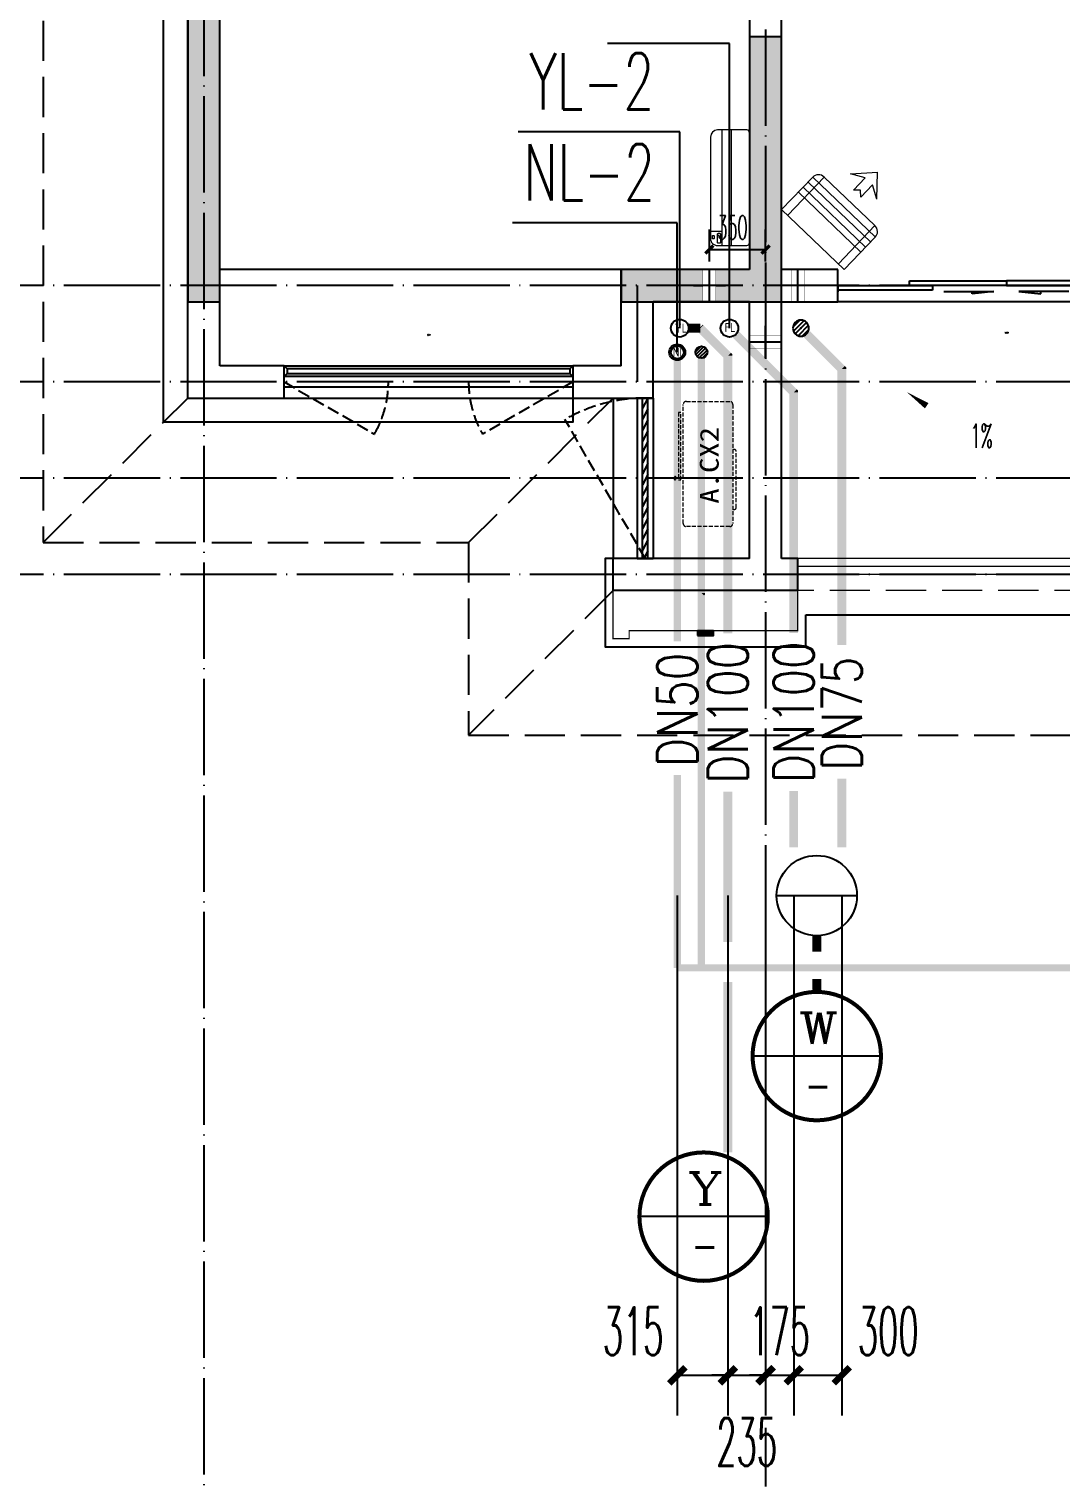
# Model space of a CAD drawing. Extents: x 27938 to 1507990, y 110129 to 923079.
# Drawn here: x 826828 to 833257, y 667017 to 676056 of the extents above; entities that cross this region are included whole.
import ezdxf
from ezdxf.enums import TextEntityAlignment as Align

# ---------------------------------------------------------------- set-up
doc = ezdxf.new("R2010")
doc.units = 0
doc.header["$LTSCALE"] = 1000
doc.header["$MEASUREMENT"] = 0
doc.linetypes.add('DASH', pattern=[0.35, 0.25, -0.1])
doc.linetypes.add('DOTE', pattern=[2.42, 2, -0.2, 0.02, -0.2])
for name, color, linetype in [('3-栏杆1', 135, 'Continuous'), ('3.5方案汇报，与郭总、侯月琴确定户型_t8$0$2020.03.04 -1安徽标准化洋房户型(UA）_t8_t8$0$看线', 154, 'Continuous'), ('COLUMN', 9, 'Continuous'), ('DIM_凝结', 150, 'Continuous'), ('DIM_废水', 31, 'Continuous'), ('DIM_污水', 2, 'Continuous'), ('DIM_雨水', 4, 'Continuous'), ('DOTE', 1, 'Continuous'), ('EQUIP_地漏', 7, 'Continuous'), ('LVTRY', 6, 'Continuous'), ('PIPE-凝结', 150, 'N'), ('PIPE-废水', 31, 'TG_F'), ('PIPE-污水', 2, 'W'), ('PIPE-雨水', 4, 'TG_Y'), ('PUB_HATCH', 8, 'Continuous'), ('PUB_TEXT', 4, 'Continuous'), ('TEXT_凝结', 7, 'Continuous'), ('TEXT_废水', 7, 'Continuous'), ('TEXT_雨水', 7, 'Continuous'), ('TWT_DIM', 3, 'Continuous'), ('VPIPE-凝结', 150, 'N'), ('VPIPE-废水', 31, 'Continuous'), ('VPIPE-雨水', 4, 'Y'), ('WALL', 9, 'Continuous'), ('WELL_污水', 2, 'Continuous'), ('WINDOW', 4, 'Continuous'), ('WINDOW_TEXT', 7, 'Continuous'), ('卫生间', 6, 'Continuous'), ('机电标识类', 1, 'Continuous'), ('看线', 251, 'Continuous'), ('立面', 73, 'Continuous'), ('铝合金', 144, 'Continuous')]:
    doc.layers.add(name, color=color, linetype=linetype)
for name, color, linetype, lineweight in [('平面-排水沟', 86, 'Continuous', 15), ('平面-栏杆', 135, 'Continuous', 15), ('平面-看线', 45, 'Continuous', 15), ('平面-空调室内机', 176, 'Continuous', 9), ('平面-空调预留孔', 173, 'Continuous', 15), ('空调', 76, 'Continuous', 13)]:
    doc.layers.add(name, color=color, linetype=linetype, lineweight=lineweight)
doc.styles.add('_TCH_DIM', font='SIMPLEX.shx', dxfattribs={"width": 0.7, "bigfont": 'GBCBIG.shx'})
doc.styles.add('_TCH_DIM_T3', font='SIMPLEX.shx', dxfattribs={"width": 0.494118, "bigfont": 'GBCBIG.shx'})
doc.styles.add('_TCH_WINDOW', font='SIMPLEX.shx', dxfattribs={"width": 0.7, "height": 3.5, "bigfont": 'GBCBIG.shx'})
doc.styles.add('_TWT_CIRCLE', font='COMPLEX', dxfattribs={"width": 1.1, "height": 3.5, "bigfont": 'HZTXT'})
doc.styles.add('_TWT_PIPEDN', font='SIMPLEX', dxfattribs={"width": 0.8, "height": 3.5, "bigfont": 'HZTXT'})
doc.styles.add('_TWT_SERIAL', font='SIMPLEX', dxfattribs={"width": 0.8, "height": 3.5, "bigfont": 'HZTXT'})
doc.styles.get("Standard").update_dxf_attribs({"font": 'gbenor.shx', "bigfont": 'gbcbig.shx'})
doc.styles.add('TG_LINETYPE', font='SIMPLEX', dxfattribs={"width": 0.8, "height": 3, "bigfont": 'HZTXT'})
doc.styles.add('黑体', font='simhei.ttf')
doc.linetypes.add('N', pattern='A,3,-0.2,["N",Standard,S=0.25,R=0,X=-0.1,Y=-0.115],-0.2', length=3.4)
doc.linetypes.add('TG_F', pattern='A,2,-0.3,["F",TG_LINETYPE,S=0.1,R=0,X=-0.23,Y=-0.15],0', length=2.3)
doc.linetypes.add('TG_Y', pattern='A,2,-0.229,["Y",TG_LINETYPE,S=0.1,R=0,X=-0.229,Y=-0.15],0', length=2.229)
doc.linetypes.add('W', pattern='A,3,-0.2,["W",Standard,S=0.25,R=0,X=-0.1,Y=-0.115],-0.2', length=3.4)
doc.linetypes.add('Y', pattern='A,3,-0.2,["Y",Standard,S=0.25,R=0,X=-0.1,Y=-0.115],-0.2', length=3.4)
doc.dimstyles.new('_TCH_ARCH&&50', dxfattribs={"dimtxt": 148.75, "dimasz": 50, "dimexe": 125, "dimexo": 150, "dimgap": 63.125, "dimtad": 1, "dimdec": 0, "dimzin": 0, "dimdsep": 46, "dimtxsty": '_TCH_DIM_T3', "dimblk": 'ARCHTICK', "dimcen": 0.09, "dimclrt": 4, "dimazin": 2, "dimtfac": 1, "dimtdec": 0, "dimtix": 1, "dimtmove": 2, "dimatfit": 3, "dimfxl": 100, "dimtolj": 1, "dimtzin": 0, "dimarcsym": 0})
doc.dimstyles.new('_TWT_ARCH&&100', dxfattribs={"dimtxt": 297.5, "dimasz": 100, "dimexe": 250, "dimexo": 300, "dimgap": 126.25, "dimtad": 1, "dimdec": 0, "dimzin": 0, "dimdsep": 46, "dimtxsty": '_TCH_DIM_T3', "dimblk": 'ARCHTICK', "dimcen": 0.09, "dimclrt": 7, "dimazin": 2, "dimtfac": 1, "dimtdec": 0, "dimtix": 1, "dimtmove": 2, "dimatfit": 3, "dimfxl": 1, "dimtolj": 1, "dimtzin": 0, "dimarcsym": 0})

# ---------------------------------------------------------------- blocks, each defined once
blk = doc.blocks.new('A$C148B7D8E')
at = {"layer": '卫生间', "color": 159, "linetype": 'DASH', "true_color": 0x22346e}
for p, q in [((-900, -900), (0, 0)), ((1750, -900), (2650, 0)), ((2650, -1200), (1750, -2100))]:
    blk.add_line(p, q, dxfattribs=at)
blk.add_lwpolyline([(9400.3, 15400), (7700, 15400), (7700, 10800), (7300, 10800), (7300, 10000), (900, 10000), (900, 9000), (-900, 9000), (-900, -900), (1750, -900), (1750, -2100), (23450, -2100), (23450, -900), (25100, -900)], dxfattribs=at)
blk = doc.blocks.new('GFDGFSDFGD')
at = {"layer": 'PUB_HATCH'}
for points in [[(420516.6, 367423.7), (420516.6, 365523.7), (420716.6, 365523.7), (420716.6, 367423.7)], [(423216.6, 365523.7), (424216.6, 365523.7), (424216.6, 367173.7), (424016.6, 367173.7), (424016.6, 365723.7), (423216.6, 365723.7)]]:
    blk.add_hatch(color=256, dxfattribs=at).paths.add_polyline_path(points)
at = {"layer": 'COLUMN', "color": 6}
for p, q in [((420516.6, 367423.7), (420516.6, 365523.7)), ((420716.6, 365523.7), (420716.6, 367423.7)), ((424216.6, 367173.7), (424016.6, 367173.7)), ((424016.6, 367173.7), (424016.6, 365723.7)), ((424216.6, 365523.7), (424216.6, 367173.7)), ((424016.6, 365723.7), (423216.6, 365723.7)), ((423216.6, 365723.7), (423216.6, 365523.7)), ((420516.6, 365523.7), (420716.6, 365523.7)), ((423216.6, 365523.7), (424216.6, 365523.7))]:
    blk.add_line(p, q, dxfattribs=at)
blk = doc.blocks.new('A$C001338C2')
for p, q in [((0, 249), (0, 22)), ((845, 304), (55, 304)), ((109, 215), (109, 304)), ((900, 22), (900, 249)), ((22, 0), (878, 0))]:
    blk.add_line(p, q)
at = {"lineweight": 5}
for p, q in [((900, 215), (0, 215)), ((900, 143), (0, 143))]:
    blk.add_line(p, q, dxfattribs=at)
for points in [[(89, 226), (22, 226, -0.414214), (17, 232), (17, 243, -0.414214), (22, 249), (89, 249, -0.414214), (95, 243), (95, 232, -0.414214)], [(73, 275), (57, 275, -0.414214), (51, 281), (51, 283, -0.414214), (57, 289), (73, 289, -0.414214), (79, 283), (79, 281, -0.414214)]]:
    blk.add_lwpolyline(points, format="xyb", close=True)
for centre, radius, start, end in [((55, 249), 55, 90, 180), ((845, 249), 55, 360, 90), ((22, 22), 22, 180, 270), ((878, 22), 22, 270, 360)]:
    blk.add_arc(centre, radius, start, end)
blk = doc.blocks.new('ferre')
at = {"layer": '平面-空调预留孔', "linetype": 'DASH', "ltscale": 0.1}
for p, q in [((93392.7, 115403.5), (93392.7, 115393.5)), ((93402.7, 115383.5), (93755.6, 115383.5)), ((93765.6, 115393.5), (93765.6, 115403.5))]:
    blk.add_line(p, q, dxfattribs=at)
blk.add_lwpolyline([(94045.9, 115403.5), (93305.9, 115403.5, -0.414214), (93285.9, 115423.5), (93285.9, 115693.5, -0.414214), (93305.9, 115713.5), (94045.9, 115713.5, -0.414214), (94065.9, 115693.5), (94065.9, 115423.5, -0.414214)], format="xyb", close=True, dxfattribs=at)
blk.add_lwpolyline([(93996.7, 115742.6), (93576.8, 115742.6), (93576.8, 115727.5), (93996.7, 115727.5)], close=True, dxfattribs=at)
for centre, start, end in [((93402.7, 115393.5), 180, 270), ((93755.6, 115393.5), 270, 0)]:
    blk.add_arc(centre, 10, start, end, dxfattribs=at)
at = {"layer": '平面-空调预留孔', "color": 251, "linetype": 'DASH', "ltscale": 0.1, "true_color": 0x636466, "style": '黑体', "width": 1.2}
blk.add_text('A.CX2', height=117.05, dxfattribs=at).set_placement((93428.3, 115492.1))
blk = doc.blocks.new('fergve')
at = {"layer": '平面-空调预留孔', "linetype": 'DASH', "ltscale": 0.1}
blk.add_blockref('ferre', (25670, -60415.8), dxfattribs=at)
blk = doc.blocks.new('dasdasf1sa2f31as32f')
for p, q in [((-116, 585.6), (43.3, 640.5)), ((82.7, 476.6), (43.3, 640.5)), ((-22.8, 585.5), (-116, 585.6)), ((-22.8, 585.5), (-73.4, 493.2)), ((32.4, 555.1), (-18.1, 462.9)), ((82.7, 476.6), (32.4, 555.1)), ((-473.5, 259.7), (-339.5, 504)), ((-269.8, 524.3), (-427.7, 236.5)), ((114.7, 208.4), (-359.1, 468.2)), ((134.6, 245.5), (-338.8, 505.1)), ((-269.8, 524.3), (113.7, 314)), ((-31.3, 504.4), (-73.4, 493.2)), ((-18.1, 462.9), (-31.3, 504.4)), ((72.3, 131.9), (-401.1, 391.6)), ((92.6, 168.8), (-380.9, 428.5)), ((113.7, 314), (-44.2, 26.2)), ((0, 0), (-473.5, 259.7)), ((134, 244.4), (0, 0))]:
    blk.add_line(p, q)
for centre, start, end in [((-294.5, 479.4), 61.25933, 151.25933), ((89, 269), 331.25933, 61.25933)]:
    blk.add_arc(centre, 51.3, start, end)
blk = doc.blocks.new('dongkong')
blk.add_wipeout([(-603756, 210771), (-603756, 210570.8), (-603836, 210570.8), (-603836, 210771)])
at = {"layer": '机电标识类', "color": 250, "linetype": 'DASH', "ltscale": 400}
for p, q in [((-603796, 210771), (-603796, 210570.8)), ((-603896, 210670.7), (-603696, 210670.7))]:
    blk.add_line(p, q, dxfattribs=at)
at = {"layer": '空调', "color": 6, "linetype": 'DASH', "const_width": 2}
blk.add_lwpolyline([(-603756, 210771), (-603756, 210570.8), (-603836, 210570.8), (-603836, 210771)], close=True, dxfattribs=at)
blk = doc.blocks.new('GDGDRGDGDRGDR')
at = {"layer": '平面-空调室内机', "ltscale": 0.3, "rotation": 90}
blk.add_blockref('dongkong', (634787.3, 1046278.1), dxfattribs=at)
at = {"layer": '平面-空调预留孔'}
for name, p, rotation in [('dasdasf1sa2f31as32f', (424606.8, 442932.1), 344.9999999966897), ('fergve', (478900.7, 322375.3), 90)]:
    blk.add_blockref(name, p, dxfattribs=dict(at, rotation=rotation))
at = {"layer": '平面-空调室内机', "ltscale": 0.3, "rotation": 180}
blk.add_blockref('dongkong', (-179479.5, 653502.9), dxfattribs=at)
blk = doc.blocks.new('_ArchTick')
at = {"color": 0, "linetype": 'ByBlock', "const_width": 0.4}
blk.add_lwpolyline([(-0.5, -0.5), (0.5, 0.5)], dxfattribs=at)
blk = doc.blocks.new('*D747')
at = {"layer": 'Defpoints', "color": 0}
for p in [(831591.6, 670957.2), (831891.6, 670957.2), (831891.6, 667668.8)]:
    blk.add_point(p, dxfattribs=at)
at = {"layer": 'TWT_DIM', "color": 0, "lineweight": -2}
for p, q in [((831591.6, 670657.2), (831591.6, 667418.8)), ((831891.6, 670657.2), (831891.6, 667418.8)), ((831591.6, 667668.8), (831891.6, 667668.8))]:
    blk.add_line(p, q, dxfattribs=at)
at = {"layer": 'TWT_DIM', "color": 0, "lineweight": -2, "xscale": 100, "yscale": 100, "zscale": 100, "rotation": 180}
blk.add_blockref('_ArchTick', (831591.6, 667668.8), dxfattribs=at)
at = {"layer": 'TWT_DIM', "color": 0, "lineweight": -2, "xscale": 100, "yscale": 100, "zscale": 100}
blk.add_blockref('_ArchTick', (831891.6, 667668.8), dxfattribs=at)
at = {"layer": 'TWT_DIM', "color": 7, "insert": (832180.6, 667943.8), "char_height": 297.5, "attachment_point": 5, "style": '_TCH_DIM_T3'}
blk.add_mtext('\\A1;300', dxfattribs=at)
blk = doc.blocks.new('*D748')
at = {"layer": 'Defpoints', "color": 0}
for p in [(831416.6, 670957.2), (831591.6, 670957.2), (831591.6, 667668.8)]:
    blk.add_point(p, dxfattribs=at)
at = {"layer": 'TWT_DIM', "color": 0, "lineweight": -2}
for p, q in [((831416.6, 670657.2), (831416.6, 667418.8)), ((831591.6, 670657.2), (831591.6, 667418.8)), ((831416.6, 667668.8), (831316.6, 667668.8)), ((831416.6, 667668.8), (831591.6, 667668.8)), ((831591.6, 667668.8), (831691.6, 667668.8))]:
    blk.add_line(p, q, dxfattribs=at)
at = {"layer": 'TWT_DIM', "color": 0, "lineweight": -2, "xscale": 100, "yscale": 100, "zscale": 100}
blk.add_blockref('_ArchTick', (831416.6, 667668.8), dxfattribs=at)
at = {"layer": 'TWT_DIM', "color": 0, "lineweight": -2, "xscale": 100, "yscale": 100, "zscale": 100, "rotation": 180}
blk.add_blockref('_ArchTick', (831591.6, 667668.8), dxfattribs=at)
at = {"layer": 'TWT_DIM', "color": 7, "insert": (831504.1, 667943.8), "char_height": 297.5, "attachment_point": 5, "style": '_TCH_DIM_T3'}
blk.add_mtext('\\A1;175', dxfattribs=at)
blk = doc.blocks.new('*D749')
at = {"layer": 'Defpoints', "color": 0}
for p in [(831181.6, 670957.2), (831416.6, 670957.2), (831416.6, 667668.8)]:
    blk.add_point(p, dxfattribs=at)
at = {"layer": 'TWT_DIM', "color": 0, "lineweight": -2}
for p, q in [((831181.6, 670657.2), (831181.6, 667418.8)), ((831416.6, 670657.2), (831416.6, 667418.8)), ((831181.6, 667668.8), (831081.6, 667668.8)), ((831181.6, 667668.8), (831416.6, 667668.8)), ((831416.6, 667668.8), (831516.6, 667668.8))]:
    blk.add_line(p, q, dxfattribs=at)
at = {"layer": 'TWT_DIM', "color": 0, "lineweight": -2, "xscale": 100, "yscale": 100, "zscale": 100}
blk.add_blockref('_ArchTick', (831181.6, 667668.8), dxfattribs=at)
at = {"layer": 'TWT_DIM', "color": 0, "lineweight": -2, "xscale": 100, "yscale": 100, "zscale": 100, "rotation": 180}
blk.add_blockref('_ArchTick', (831416.6, 667668.8), dxfattribs=at)
at = {"layer": 'TWT_DIM', "color": 7, "insert": (831299.1, 667253.1), "char_height": 297.5, "attachment_point": 5, "style": '_TCH_DIM_T3'}
blk.add_mtext('\\A1;235', dxfattribs=at)
blk = doc.blocks.new('*D750')
at = {"layer": 'Defpoints', "color": 0}
for p in [(830866.6, 670957.2), (831181.6, 670957.2), (831181.6, 667668.8)]:
    blk.add_point(p, dxfattribs=at)
at = {"layer": 'TWT_DIM', "color": 0, "lineweight": -2}
for p, q in [((830866.6, 670657.2), (830866.6, 667418.8)), ((831181.6, 670657.2), (831181.6, 667418.8)), ((830866.6, 667668.8), (831181.6, 667668.8))]:
    blk.add_line(p, q, dxfattribs=at)
at = {"layer": 'TWT_DIM', "color": 0, "lineweight": -2, "xscale": 100, "yscale": 100, "zscale": 100, "rotation": 180}
blk.add_blockref('_ArchTick', (830866.6, 667668.8), dxfattribs=at)
at = {"layer": 'TWT_DIM', "color": 0, "lineweight": -2, "xscale": 100, "yscale": 100, "zscale": 100}
blk.add_blockref('_ArchTick', (831181.6, 667668.8), dxfattribs=at)
at = {"layer": 'TWT_DIM', "color": 7, "insert": (830591.6, 667943.8), "char_height": 297.5, "attachment_point": 5, "style": '_TCH_DIM_T3'}
blk.add_mtext('\\A1;315', dxfattribs=at)
blk = doc.blocks.new('*D934')
at = {"layer": 'Defpoints', "color": 0}
for p in [(831416.6, 674682), (831066.4, 674457.3), (831416.6, 674457.3)]:
    blk.add_point(p, dxfattribs=at)
at = {"layer": '平面-空调预留孔', "color": 0, "lineweight": -2}
for p, q in [((831066.4, 674607.3), (831066.4, 674807)), ((831416.6, 674607.3), (831416.6, 674807)), ((831066.4, 674682), (831416.6, 674682))]:
    blk.add_line(p, q, dxfattribs=at)
at = {"layer": '平面-空调预留孔', "color": 0, "lineweight": -2, "xscale": 50, "yscale": 50, "zscale": 50, "rotation": 180}
blk.add_blockref('_ArchTick', (831066.4, 674682), dxfattribs=at)
at = {"layer": '平面-空调预留孔', "color": 0, "lineweight": -2, "xscale": 50, "yscale": 50, "zscale": 50}
blk.add_blockref('_ArchTick', (831416.6, 674682), dxfattribs=at)
at = {"layer": '平面-空调预留孔', "color": 4, "insert": (831210, 674819.5), "char_height": 148.75, "attachment_point": 5, "style": '_TCH_DIM_T3'}
blk.add_mtext('\\A1;350', dxfattribs=at)
blk = doc.blocks.new('$WINLIB2D$00000001')
at = {"color": 0}
for points in [[(-0.5, 0.5), (-0.5, -0.5)], [(-0.5, 0.5), (0.5, 0.5)], [(0.5, -0.5), (0.5, 0.5)], [(0.5, 0.1667), (-0.5, 0.1667)], [(0.5, -0.1667), (-0.5, -0.1667)], [(-0.5, -0.5), (0.5, -0.5)]]:
    blk.add_lwpolyline(points, dxfattribs=at)
blk = doc.blocks.new('$lvtry$00000171')
at = {"color": 0}
for p, q in [((-74, 11), (-11, 74)), ((-70, -27), (27, 70)), ((-53, -53), (53, 53)), ((-27, -70), (70, 27)), ((11, -74), (74, -11))]:
    blk.add_line(p, q, dxfattribs=at)
blk.add_circle((0, 0), 75, dxfattribs=at)
blk.add_point((0, 0), dxfattribs=at)
blk = doc.blocks.new('$TwtSys$00000141')
at = {"color": 1}
for p, q in [((-47, 4), (-5, 46)), ((-47, 4), (-5, 46)), ((-44, -18), (18, 44)), ((-44, -18), (18, 44)), ((-33, -33), (33, 33)), ((-33, -33), (33, 33)), ((-16, -44), (44, 16)), ((-16, -44), (44, 16)), ((6, -46), (46, -6)), ((6, -46), (46, -6))]:
    blk.add_line(p, q, dxfattribs=at)
blk.add_circle((0, 0), 47, dxfattribs=at)
blk.add_circle((0, 0), 47, dxfattribs=at)
blk = doc.blocks.new('$TWTSYS$00000190')
blk.add_line((0, 0.5, 0), (0, -0.5, 0))
blk.add_circle((0, 0, 0), 0.5)
blk = doc.blocks.new('*D1499')
at = {"layer": 'Defpoints', "color": 0}
for p in [(831591.6, 670957.2), (831891.6, 670957.2), (831891.6, 667668.8)]:
    blk.add_point(p, dxfattribs=at)
at = {"layer": 'TWT_DIM', "color": 0, "lineweight": -2}
for p, q in [((831591.6, 670657.2), (831591.6, 667418.8)), ((831891.6, 670657.2), (831891.6, 667418.8)), ((831591.6, 667668.8), (831891.6, 667668.8))]:
    blk.add_line(p, q, dxfattribs=at)
at = {"layer": 'TWT_DIM', "color": 0, "lineweight": -2, "xscale": 100, "yscale": 100, "zscale": 100, "rotation": 180}
blk.add_blockref('_ArchTick', (831591.6, 667668.8), dxfattribs=at)
at = {"layer": 'TWT_DIM', "color": 0, "lineweight": -2, "xscale": 100, "yscale": 100, "zscale": 100}
blk.add_blockref('_ArchTick', (831891.6, 667668.8), dxfattribs=at)
at = {"layer": 'TWT_DIM', "color": 7, "insert": (832180.6, 667943.8), "char_height": 297.5, "attachment_point": 5, "style": '_TCH_DIM_T3'}
blk.add_mtext('\\A1;300', dxfattribs=at)
blk = doc.blocks.new('*D1500')
at = {"layer": 'Defpoints', "color": 0}
for p in [(831416.6, 670957.2), (831591.6, 670957.2), (831591.6, 667668.8)]:
    blk.add_point(p, dxfattribs=at)
at = {"layer": 'TWT_DIM', "color": 0, "lineweight": -2}
for p, q in [((831416.6, 670657.2), (831416.6, 667418.8)), ((831591.6, 670657.2), (831591.6, 667418.8)), ((831416.6, 667668.8), (831316.6, 667668.8)), ((831416.6, 667668.8), (831591.6, 667668.8)), ((831591.6, 667668.8), (831691.6, 667668.8))]:
    blk.add_line(p, q, dxfattribs=at)
at = {"layer": 'TWT_DIM', "color": 0, "lineweight": -2, "xscale": 100, "yscale": 100, "zscale": 100}
blk.add_blockref('_ArchTick', (831416.6, 667668.8), dxfattribs=at)
at = {"layer": 'TWT_DIM', "color": 0, "lineweight": -2, "xscale": 100, "yscale": 100, "zscale": 100, "rotation": 180}
blk.add_blockref('_ArchTick', (831591.6, 667668.8), dxfattribs=at)
at = {"layer": 'TWT_DIM', "color": 7, "insert": (831504.1, 667943.8), "char_height": 297.5, "attachment_point": 5, "style": '_TCH_DIM_T3'}
blk.add_mtext('\\A1;175', dxfattribs=at)
blk = doc.blocks.new('*D1501')
at = {"layer": 'Defpoints', "color": 0}
for p in [(831181.6, 670957.2), (831416.6, 670957.2), (831416.6, 667668.8)]:
    blk.add_point(p, dxfattribs=at)
at = {"layer": 'TWT_DIM', "color": 0, "lineweight": -2}
for p, q in [((831181.6, 670657.2), (831181.6, 667418.8)), ((831416.6, 670657.2), (831416.6, 667418.8)), ((831181.6, 667668.8), (831081.6, 667668.8)), ((831181.6, 667668.8), (831416.6, 667668.8)), ((831416.6, 667668.8), (831516.6, 667668.8))]:
    blk.add_line(p, q, dxfattribs=at)
at = {"layer": 'TWT_DIM', "color": 0, "lineweight": -2, "xscale": 100, "yscale": 100, "zscale": 100}
blk.add_blockref('_ArchTick', (831181.6, 667668.8), dxfattribs=at)
at = {"layer": 'TWT_DIM', "color": 0, "lineweight": -2, "xscale": 100, "yscale": 100, "zscale": 100, "rotation": 180}
blk.add_blockref('_ArchTick', (831416.6, 667668.8), dxfattribs=at)
at = {"layer": 'TWT_DIM', "color": 7, "insert": (831299.1, 667253.1), "char_height": 297.5, "attachment_point": 5, "style": '_TCH_DIM_T3'}
blk.add_mtext('\\A1;235', dxfattribs=at)
blk = doc.blocks.new('*D1502')
at = {"layer": 'Defpoints', "color": 0}
for p in [(830866.6, 670957.2), (831181.6, 670957.2), (831181.6, 667668.8)]:
    blk.add_point(p, dxfattribs=at)
at = {"layer": 'TWT_DIM', "color": 0, "lineweight": -2}
for p, q in [((830866.6, 670657.2), (830866.6, 667418.8)), ((831181.6, 670657.2), (831181.6, 667418.8)), ((830866.6, 667668.8), (831181.6, 667668.8))]:
    blk.add_line(p, q, dxfattribs=at)
at = {"layer": 'TWT_DIM', "color": 0, "lineweight": -2, "xscale": 100, "yscale": 100, "zscale": 100, "rotation": 180}
blk.add_blockref('_ArchTick', (830866.6, 667668.8), dxfattribs=at)
at = {"layer": 'TWT_DIM', "color": 0, "lineweight": -2, "xscale": 100, "yscale": 100, "zscale": 100}
blk.add_blockref('_ArchTick', (831181.6, 667668.8), dxfattribs=at)
at = {"layer": 'TWT_DIM', "color": 7, "insert": (830591.6, 667943.8), "char_height": 297.5, "attachment_point": 5, "style": '_TCH_DIM_T3'}
blk.add_mtext('\\A1;315', dxfattribs=at)
blk = doc.blocks.new('$DorLib2D$00000138')
at = {"color": 0, "linetype": 'Continuous'}
for p, q in [((-0.2875, 0), (-0.2875, 0.1538)), ((-0.2875, 0.1538), (0, 0.1538)), ((0, 0.1538), (0, 0)), ((0.2875, 0.1538), (0, 0.1538)), ((0.2875, 0), (0.2875, 0.1538)), ((-0.5, -0.1399), (-0.5, 0)), ((-0.5, 0), (-0.2188, 0)), ((0, 0), (-0.2875, 0)), ((-0.2188, 0), (-0.2188, -0.1399)), ((0, 0), (0.2875, 0)), ((0.2188, 0), (0.2188, -0.1399)), ((0.5, 0), (0.2188, 0)), ((0.5, 0), (0.5, -0.1946)), ((0.5, -0.1399), (0.5, 0)), ((-0.2188, -0.1399), (-0.5, -0.1399)), ((0.2188, -0.1399), (0.5, -0.1399)), ((-0.1857, -0.186), (-0.037, -0.186)), ((-0.037, -0.186), (-0.1019, -0.2583)), ((-0.1019, -0.2583), (-0.1019, -0.186)), ((0.1857, -0.186), (0.037, -0.186)), ((0.037, -0.186), (0.1019, -0.2583)), ((0.1019, -0.2583), (0.1019, -0.186))]:
    blk.add_line(p, q, dxfattribs=at)
blk = doc.blocks.new('$WINLIB2D$00000039')
at = {"color": 0}
for points in [[(-0.5, 0.5), (-0.5, -0.5)], [(0.5, 0.5), (-0.5, 0.5)], [(0.5, -0.5), (0.5, 0.5)], [(-0.5, 0.1667), (0.5, 0.1667)], [(-0.3839, -0.1667), (-0.448, 0.1667)], [(-0.3159, -0.1667), (-0.38, 0.1667)], [(-0.2479, -0.1667), (-0.312, 0.1667)], [(-0.1799, -0.1667), (-0.244, 0.1667)], [(-0.1119, -0.1667), (-0.176, 0.1667)], [(-0.0439, -0.1667), (-0.108, 0.1667)], [(0.0241, -0.1667), (-0.04, 0.1667)], [(0.0921, -0.1667), (0.028, 0.1667)], [(0.16, -0.1667), (0.0959, 0.1667)], [(0.228, -0.1667), (0.1639, 0.1667)], [(0.296, -0.1667), (0.2319, 0.1667)], [(0.364, -0.1667), (0.2999, 0.1667)], [(0.432, -0.1667), (0.3679, 0.1667)], [(0.5, -0.1667), (0.4359, 0.1667)], [(-0.4519, -0.1667), (-0.5, 0.0836)], [(-0.5, -0.1667), (0.5, -0.1667)], [(0.5, -0.5), (-0.5, -0.5)]]:
    blk.add_lwpolyline(points, dxfattribs=at)

msp = doc.modelspace()

# ---------------------------------------------------------------- hatches: boundary and pattern name
at = {"layer": 'PIPE-凝结'}
for points in [[(831016.6, 672542.2), (831032.5, 672526.3), (831039.1, 672532.9)], [(831016.6, 672542.2), (831039.1, 672542.2), (831039.1, 672532.9)]]:
    msp.add_hatch(color=256, dxfattribs=at).paths.add_polyline_path(points)
at = {"layer": '立面'}
h = msp.add_hatch(dxfattribs=at)
h.set_pattern_fill('ANSI31', color=8, scale=2)
h.set_pattern_definition([(45, (-57233.731, -123288.2907), (-2.24506403, 2.24506403), [])])
h.paths.add_polyline_path([(830991.6, 672277.2), (831091.6, 672277.2), (831091.6, 672307.2), (830991.6, 672307.2)])

# ---------------------------------------------------------------- linework, layer by layer
at = {"color": 8, "const_width": 8}
msp.add_lwpolyline([(830466.6, 672557.2), (830466.6, 672257.2), (830566.6, 672257.2), (830566.6, 672307.2), (831616.6, 672307.2), (831616.6, 672557.2)], dxfattribs=at)
at = {"layer": '3-栏杆1', "color": 8}
for p, q in [((828436.8, 673939.4), (828416.6, 673957.2)), ((828416.6, 673957.2), (828436.8, 673939.4)), ((828416.6, 673890.3), (828436.8, 673910.1)), ((830196.3, 673939.3), (828436.8, 673939.4)), ((828436.8, 673939.4), (828436.8, 673910.1)), ((828436.8, 673910.1), (830196.3, 673910)), ((830196.3, 673939.4), (830216.6, 673957.2)), ((830216.6, 673957.2), (830196.3, 673939.4)), ((830196.3, 673939.4), (830216.6, 673957.2)), ((830216.6, 673957.2), (830196.3, 673939.4)), ((830196.3, 673939.4), (830196.3, 673910.1)), ((830196.3, 673939.4), (830196.3, 673910.1)), ((830196.3, 673910.1), (830216.6, 673890.3)), ((830216.6, 673890.3), (830196.3, 673910.1)), ((830196.3, 673910.1), (830216.6, 673890.3)), ((830216.6, 673890.3), (830196.3, 673910.1))]:
    msp.add_line(p, q, dxfattribs=at)
at = {"layer": '3.5方案汇报，与郭总、侯月琴确定户型_t8$0$2020.03.04 -1安徽标准化洋房户型(UA）_t8_t8$0$看线', "color": 8, "ltscale": 10}
msp.add_line((830516.6, 674557.2), (828016.6, 674557.2), dxfattribs=at)
at = {"layer": 'DIM_废水'}
msp.add_line((831191.6, 675964.8), (830431.7, 675964.8), dxfattribs=at)
at = {"layer": 'DIM_污水'}
msp.add_line((832135.6, 669657.2), (831335.6, 669657.2), dxfattribs=at)
at = {"layer": 'DIM_污水', "const_width": 25}
msp.add_lwpolyline([(832135.6, 669657.2, 1), (831335.6, 669657.2, 1)], format="xyb", close=True, dxfattribs=at)
at = {"layer": 'DIM_雨水'}
for p, q in [((830881.6, 675414.7), (829874.7, 675414.7)), ((831430.6, 668657.2), (830630.6, 668657.2))]:
    msp.add_line(p, q, dxfattribs=at)
at = {"layer": 'DIM_雨水', "const_width": 25}
msp.add_lwpolyline([(831430.6, 668657.2, 1), (830630.6, 668657.2, 1)], format="xyb", close=True, dxfattribs=at)
at = {"layer": 'DOTE', "color": 169, "linetype": 'DOTE', "ltscale": 0.3}
for p, q in [((827916.6, 690157.2), (827916.6, 666975.2)), ((830616.6, 674457.2), (830616.6, 673857.2)), ((879916.6, 672657.2), (825916.6, 672657.2))]:
    msp.add_line(p, q, dxfattribs=at)
at = {"layer": 'PIPE-凝结', "ltscale": 0.5, "const_width": 45}
for points in [[(830866.6, 672392.2), (830866.6, 672241.8)], [(830866.6, 671408.4), (830866.6, 670207.2)], [(830866.6, 670207.2), (852616.6, 670207.2)]]:
    msp.add_lwpolyline(points, dxfattribs=at)
at = {"layer": 'PIPE-废水', "ltscale": 0.5, "const_width": 55}
for points in [[(831891.6, 670957.2), (831891.6, 671384.9)], [(831591.6, 670957.2), (831591.6, 671308.1)]]:
    msp.add_lwpolyline(points, dxfattribs=at)
at = {"layer": 'PIPE-污水', "const_width": 55}
for points in [[(831735.9, 670407.2), (831736.1, 670307.5)], [(831736.3, 670137.1), (831736.4, 670057.2)]]:
    msp.add_lwpolyline(points, dxfattribs=at)
at = {"layer": 'PIPE-雨水', "ltscale": 0.5, "const_width": 55}
for points in [[(831181.6, 670368.1), (831181.6, 671304.9)], [(831181.6, 669057.2), (831181.6, 670118.5)]]:
    msp.add_lwpolyline(points, dxfattribs=at)
at = {"layer": 'WALL', "color": 8}
for p, q in [((827816.6, 673757.2), (827816.6, 678957.2)), ((828016.6, 673957.2), (828016.6, 678857.2)), ((830516.6, 673957.2), (830516.6, 674557.2)), ((830716.6, 673757.2), (830716.6, 674357.2)), ((828416.6, 673957.2), (828016.6, 673957.2)), ((828416.6, 673757.2), (828416.6, 673957.2)), ((830516.6, 673957.2), (830216.6, 673957.2)), ((830216.6, 673957.2), (830216.6, 673757.2)), ((830516.6, 673957.2), (830216.6, 673957.2)), ((830216.6, 673957.2), (830216.6, 673757.2)), ((827816.6, 673757.2), (828416.6, 673757.2)), ((830216.6, 673757.2), (830716.6, 673757.2)), ((830216.6, 673757.2), (830716.6, 673757.2)), ((830466.6, 672557.2), (830466.6, 672757.2)), ((831416.6, 672557.2), (830466.6, 672557.2)), ((831616.6, 672557.2), (831416.6, 672557.2))]:
    msp.add_line(p, q, dxfattribs=at)
at = {"layer": 'WINDOW', "color": 8, "linetype": 'DASH', "ltscale": 0.3}
for points in [[(828416.6, 673857.2), (828979.7, 673532.5, 0.131485), (829066.6, 673857.2)], [(830216.6, 673857.2), (829653.4, 673532.5, -0.131485), (829566.6, 673857.2)], [(830216.6, 673857.2), (829653.4, 673532.5, -0.131485), (829566.6, 673857.2)], [(830666.6, 672757.2), (830166.6, 673623.2, -0.131652), (830666.6, 673757.2)], [(830666.6, 672757.2), (830166.6, 673623.2, -0.131652), (830666.6, 673757.2)]]:
    msp.add_lwpolyline(points, format="xyb", dxfattribs=at)
at = {"layer": '平面-栏杆', "color": 8}
msp.add_lwpolyline([(836266.6, 672657.2), (831616.6, 672657.2)], dxfattribs=at)
at = {"layer": '平面-看线', "color": 8, "linetype": 'DASH'}
msp.add_lwpolyline([(836266.6, 672557.2), (831616.6, 672557.2)], dxfattribs=at)
at = {"layer": '看线', "color": 8}
msp.add_lwpolyline([(830216.6, 673757.2), (830216.6, 673607.2), (827666.6, 673607.2), (827666.6, 682007.2), (829316.7, 682007.2), (829316.7, 681857.2)], dxfattribs=at)
at = {"layer": '看线', "color": 8, "ltscale": 0.5}
for points in [[(830466.6, 673757.2), (830466.6, 672757.2)], [(831666.6, 672407.2), (836266.6, 672407.2)]]:
    msp.add_lwpolyline(points, dxfattribs=at)
at = {"layer": '立面', "color": 8}
msp.add_lwpolyline([(830991.6, 672277.2), (831091.6, 672277.2), (831091.6, 672307.2), (830991.6, 672307.2)], close=True, dxfattribs=at)
at = {"layer": '铝合金', "color": 8}
msp.add_lwpolyline([(830991.6, 672277.2), (831091.6, 672277.2), (831091.6, 672307.2), (830991.6, 672307.2)], close=True, dxfattribs=at)

# ---------------------------------------------------------------- block references
at = {"color": 8}
for name, p in [('A$C148B7D8E', (827816.6, 673757.2)), ('GFDGFSDFGD', (407300, 308833.4))]:
    msp.add_blockref(name, p, dxfattribs=at)
at = {"layer": 'WELL_污水', "xscale": 500, "yscale": 500, "zscale": 500, "rotation": 90}
msp.add_blockref('$TWTSYS$00000190', (831735.6, 670657.2), dxfattribs=at)
at = {"layer": 'WINDOW', "color": 8}
ref = msp.add_blockref('$WINLIB2D$00000001', (829316.6, 673857.2), dxfattribs=dict(at, xscale=1800, yscale=-200, zscale=1800, rotation=4.935878894074151e-09))
ref.add_attrib('A', 'TC1817', (829309.2, 674146.7), dxfattribs={"layer": 'WINDOW_TEXT', "color": 8, "ltscale": 0.5, "height": 5.95, "rotation": 0, "style": '_TCH_WINDOW', "width": 0.494118})
at = {"layer": '平面-空调预留孔', "color": 8, "xscale": 0.800000000046565, "yscale": 0.800000000046565, "zscale": 0.800000000046565, "rotation": 90.00000023343017}
msp.add_blockref('A$C001338C2', (831316.5, 674707.2), dxfattribs=at)

# ---------------------------------------------------------------- texts
at = {"layer": 'DIM_凝结', "color": 7, "style": '_TWT_SERIAL', "width": 0.64}
msp.add_text('NL-2', height=350, dxfattribs=at).set_placement((829910.4, 674988.6))
at = {"layer": 'DIM_污水', "color": 7, "style": '_TWT_CIRCLE'}
for s, height, width, p, p2 in [('W', 193.3, 1.21, (831624.2, 669733.5), (831869.2, 669733.5)), ('-', 207, 0.941111, (831659.7, 669375.9), (831826.6, 669375.9))]:
    msp.add_text(s, height=height, dxfattribs=dict(at, width=width)).set_placement(p, p2, align=Align.FIT)
at = {"layer": 'DIM_雨水', "color": 7, "style": '_TWT_SERIAL', "width": 0.64}
msp.add_text('YL-2', height=350, dxfattribs=at).set_placement((829944.7, 675554.7))
at = {"layer": 'DIM_雨水', "color": 7, "style": '_TWT_CIRCLE'}
for s, height, width, p, p2 in [('Y', 198.8, 1.21, (830931.6, 668732.7), (831149.3, 668732.7)), ('-', 207, 0.941111, (830954.7, 668375.9), (831121.6, 668375.9))]:
    msp.add_text(s, height=height, dxfattribs=dict(at, width=width)).set_placement(p, p2, align=Align.FIT)
at = {"layer": 'TEXT_凝结', "style": '_TWT_PIPEDN', "width": 0.8}
msp.add_text('DN50', height=250, rotation=90, dxfattribs=at).set_placement((830991.6, 671458.4))
at = {"layer": 'TEXT_废水', "style": '_TWT_PIPEDN', "width": 0.8}
for s, p in [('DN100', (831716.6, 671358.1)), ('DN75', (832016.6, 671434.9))]:
    msp.add_text(s, height=250, rotation=90, dxfattribs=at).set_placement(p)
at = {"layer": 'TEXT_雨水', "style": '_TWT_PIPEDN', "width": 0.8}
msp.add_text('DN100', height=250, rotation=90, dxfattribs=at).set_placement((831306.6, 671354.9))

# ---------------------------------------------------------------- dimensions: what is measured, and where the dimension line sits
at = {"layer": 'TWT_DIM'}
for base, p1, p2, picture, middle in [((831181.6, 667668.8), (830866.6, 670957.2), (831181.6, 670957.2), '*D750', (830591.6, 667943.8)), ((831181.6, 667668.8), (830866.6, 670957.2), (831181.6, 670957.2), '*D1502', (830591.6, 667943.8)), ((831416.6, 667668.8), (831181.6, 670957.2), (831416.6, 670957.2), '*D749', (831299.1, 667253.1)), ((831416.6, 667668.8), (831181.6, 670957.2), (831416.6, 670957.2), '*D1501', (831299.1, 667253.1)), ((831891.6, 667668.8), (831591.6, 670957.2), (831891.6, 670957.2), '*D747', (832180.6, 667943.8)), ((831891.6, 667668.8), (831591.6, 670957.2), (831891.6, 670957.2), '*D1499', (832180.6, 667943.8))]:
    dim = msp.add_linear_dim(base=base, p1=p1, p2=p2, angle=0, dimstyle='_TWT_ARCH&&100', dxfattribs=at)
    dim.commit()
    dim.dimension.update_dxf_attribs({"geometry": picture, "text_midpoint": middle, "dimtype": 129})
for picture in ['*D748', '*D1500']:
    dim = msp.add_aligned_dim(p1=(831416.6, 670957.2), p2=(831591.6, 670957.2), distance=-3288.3, dimstyle='_TWT_ARCH&&100', dxfattribs=at)
    dim.commit()
    dim.dimension.update_dxf_attribs({"geometry": picture, "text_midpoint": (831504.1, 667943.8)})

# ---------------------------------------------------------------- next in the draw order: block references
at = {"color": 8}
msp.add_blockref('GDGDRGDGDRGDR', (407300, 231625.1), dxfattribs=at)

# ---------------------------------------------------------------- next in the draw order: hatches: boundary and pattern name
at = {"layer": 'PIPE-废水'}
for points in [[(831891.6, 673937.2), (831911, 673956.6), (831919.1, 673948.6)], [(831891.6, 673937.2), (831919.1, 673937.2), (831919.1, 673948.6)], [(831591.6, 673792.2), (831611, 673811.6), (831619.1, 673803.6)], [(831591.6, 673792.2), (831619.1, 673792.2), (831619.1, 673803.6)]]:
    msp.add_hatch(color=256, dxfattribs=at).paths.add_polyline_path(points)
at = {"layer": 'PIPE-雨水'}
for points in [[(831181.6, 674020), (831201, 674039.5), (831209.1, 674031.4)], [(831181.6, 674020), (831209.1, 674020), (831209.1, 674031.4)]]:
    msp.add_hatch(color=256, dxfattribs=at).paths.add_polyline_path(points)

# ---------------------------------------------------------------- next in the draw order: linework, layer by layer
at = {"layer": 'DIM_凝结'}
for p, q in [((830866.6, 674848.6), (829840.4, 674848.6)), ((830866.6, 674042.2), (830866.6, 674848.6))]:
    msp.add_line(p, q, dxfattribs=at)
at = {"layer": 'DIM_废水'}
msp.add_line((831191.6, 674192.2), (831191.6, 675964.8), dxfattribs=at)
at = {"layer": 'DIM_雨水'}
msp.add_line((830881.6, 674192.2), (830881.6, 675414.7), dxfattribs=at)
at = {"layer": 'DOTE', "color": 169, "linetype": 'DOTE', "ltscale": 0.3}
for p, q in [((831416.6, 678957.2), (831416.6, 666975.2)), ((879916.6, 674457.2), (825916.6, 674457.2)), ((879916.6, 673857.2), (825916.6, 673857.2)), ((879916.6, 673257.2), (825916.6, 673257.2))]:
    msp.add_line(p, q, dxfattribs=at)
at = {"layer": 'PIPE-凝结', "ltscale": 0.5, "const_width": 45}
for points in [[(830866.6, 673992.2), (830866.6, 672392.2)], [(831016.6, 670207.2), (831016.6, 674004.6)]]:
    msp.add_lwpolyline(points, dxfattribs=at)
at = {"layer": 'PIPE-废水', "ltscale": 0.5, "const_width": 55}
for points in [[(831230.5, 674153.3), (831591.6, 673792.2)], [(831671.8, 674156.9), (831891.6, 673937.2)], [(831891.6, 672218.2), (831891.6, 673937.2)], [(831591.6, 672293.8), (831591.6, 673792.2)]]:
    msp.add_lwpolyline(points, dxfattribs=at)
at = {"layer": 'PIPE-雨水', "ltscale": 0.5, "const_width": 55}
for points in [[(830936.6, 674192.2), (831009.4, 674192.2)], [(831006.8, 674194.8), (831009.4, 674192.2)], [(831009.4, 674192.2), (831181.6, 674020)], [(831181.6, 672290.6), (831181.6, 674020)]]:
    msp.add_lwpolyline(points, dxfattribs=at)
at = {"layer": 'VPIPE-凝结'}
msp.add_circle((830866.6, 674042.2), 50, dxfattribs=at)
at = {"layer": 'VPIPE-凝结', "color": 8}
msp.add_circle((830866.6, 674042.2), 40, dxfattribs=at)
at = {"layer": 'VPIPE-废水', "color": 8}
msp.add_circle((831191.6, 674192.2), 55, dxfattribs=at)
at = {"layer": 'VPIPE-废水'}
msp.add_circle((831191.6, 674192.2), 55, dxfattribs=at)
at = {"layer": 'VPIPE-雨水', "color": 8}
msp.add_circle((830881.6, 674192.2), 55, dxfattribs=at)
at = {"layer": 'VPIPE-雨水'}
msp.add_circle((830881.6, 674192.2), 55, dxfattribs=at)
at = {"layer": 'WALL', "color": 8}
for p, q in [((831316.6, 677857.2), (831316.6, 674557.2)), ((831516.6, 674557.2), (831516.6, 677857.2)), ((831866.6, 674557.2), (831516.6, 674557.2)), ((831866.6, 674357.2), (831866.6, 674557.2)), ((831316.6, 672757.2), (831316.6, 674357.2)), ((831516.6, 674357.2), (831866.6, 674357.2)), ((831516.6, 672757.2), (831516.6, 674357.2)), ((831316.6, 672757.2), (830466.6, 672757.2)), ((831616.6, 672757.2), (831516.6, 672757.2)), ((831616.6, 672557.2), (831616.6, 672757.2))]:
    msp.add_line(p, q, dxfattribs=at)
at = {"layer": 'WINDOW', "color": 8}
msp.add_line((833966.6, 674357.2), (831866.6, 674357.2), dxfattribs=at)
at = {"layer": '平面-排水沟', "color": 8}
msp.add_lwpolyline([(832651.8, 673550.1, 0, 0, 0), (832296.8, 673793.8, 0, 40, 0), (832420.4, 673708.9, 0, 0, 0)], format="xyseb", dxfattribs=at)
at = {"layer": '平面-栏杆', "color": 8}
msp.add_lwpolyline([(836266.6, 672707.2), (831616.6, 672707.2)], dxfattribs=at)
at = {"layer": '平面-看线', "color": 8}
msp.add_lwpolyline([(836266.6, 672757.2), (831616.6, 672757.2)], dxfattribs=at)
at = {"layer": '看线', "color": 8}
msp.add_lwpolyline([(830466.6, 672757.2), (830416.6, 672757.2), (830416.6, 672207.2), (831666.6, 672207.2), (831666.6, 672407.2)], dxfattribs=at)

# ---------------------------------------------------------------- next in the draw order: block references
at = {"layer": 'EQUIP_地漏', "color": 8, "xscale": -0.8, "yscale": -0.8, "zscale": 0.8, "rotation": 180}
msp.add_blockref('$TwtSys$00000141', (831016.6, 674042.2), dxfattribs=at)
at = {"layer": 'LVTRY', "color": 8, "xscale": -0.6666666667107825, "yscale": 0.6666666667107825, "rotation": 90.00000000602213}
msp.add_blockref('$lvtry$00000171', (831636.6, 674192.2), dxfattribs=at)
at = {"layer": 'WINDOW', "color": 8}
ref = msp.add_blockref('$DorLib2D$00000138', (832916.6, 674457.2), dxfattribs=dict(at, xscale=2100, yscale=-200, zscale=2100, rotation=179.9999999989443))
ref.add_attrib('A', 'TLM2123', (832907.5, 674161.7), dxfattribs={"layer": 'WINDOW_TEXT', "color": 8, "ltscale": 0.5, "height": 5.95, "rotation": 360, "style": '_TCH_WINDOW', "width": 0.494118})
ref = msp.add_blockref('$WINLIB2D$00000039', (830666.6, 673257.2), dxfattribs=dict(at, xscale=-1000, yscale=-100, zscale=-1000, rotation=270))
ref.add_attrib('A', 'BYC1020b', (830856.1, 673246.7), dxfattribs={"layer": 'WINDOW_TEXT', "color": 8, "ltscale": 0.5, "height": 5.95, "rotation": 90, "style": '_TCH_WINDOW', "width": 0.494118})

# ---------------------------------------------------------------- next in the draw order: texts
at = {"layer": 'PUB_TEXT', "color": 8}
for s, p in [('YL', (830851.2, 674164.2)), ('FL', (831161.5, 674168.3)), ('NL', (830838.6, 674014.2))]:
    msp.add_text(s, height=56, dxfattribs=at).set_placement(p)
at = {"layer": '平面-排水沟', "color": 7, "style": '_TCH_DIM', "width": 0.494118}
msp.add_text('1%', height=148.75, dxfattribs=at).set_placement((832693.1, 673447.4))

# ---------------------------------------------------------------- next in the draw order: dimensions: what is measured, and where the dimension line sits
at = {"layer": '平面-空调预留孔', "color": 8}
dim = msp.add_linear_dim(base=(831416.6, 674682), p1=(831066.4, 674457.3), p2=(831416.6, 674457.3), angle=360, dimstyle='_TCH_ARCH&&50', dxfattribs=at)
dim.commit()
dim.dimension.update_dxf_attribs({"geometry": '*D934', "text_midpoint": (831210, 674819.5), "dimtype": 129})

# ---------------------------------------------------------------- next in the draw order: block references
at = {"layer": '平面-空调室内机', "color": 8, "ltscale": 0.3, "xscale": -1, "rotation": 180}
msp.add_blockref('dongkong', (1434862.5, 885128), dxfattribs=at)

# ---------------------------------------------------------------- next in the draw order: block references
at = {"layer": '平面-空调室内机', "color": 8, "ltscale": 0.3, "rotation": 180}
msp.add_blockref('dongkong', (227270.4, 885128), dxfattribs=at)

# ---------------------------------------------------------------- next in the draw order: linework, layer by layer
at = {"layer": 'WALL', "color": 8}
for p, q in [((831316.6, 674557.2), (830516.6, 674557.2)), ((831316.6, 674357.2), (830716.6, 674357.2))]:
    msp.add_line(p, q, dxfattribs=at)

doc.saveas('drawing.dxf')
